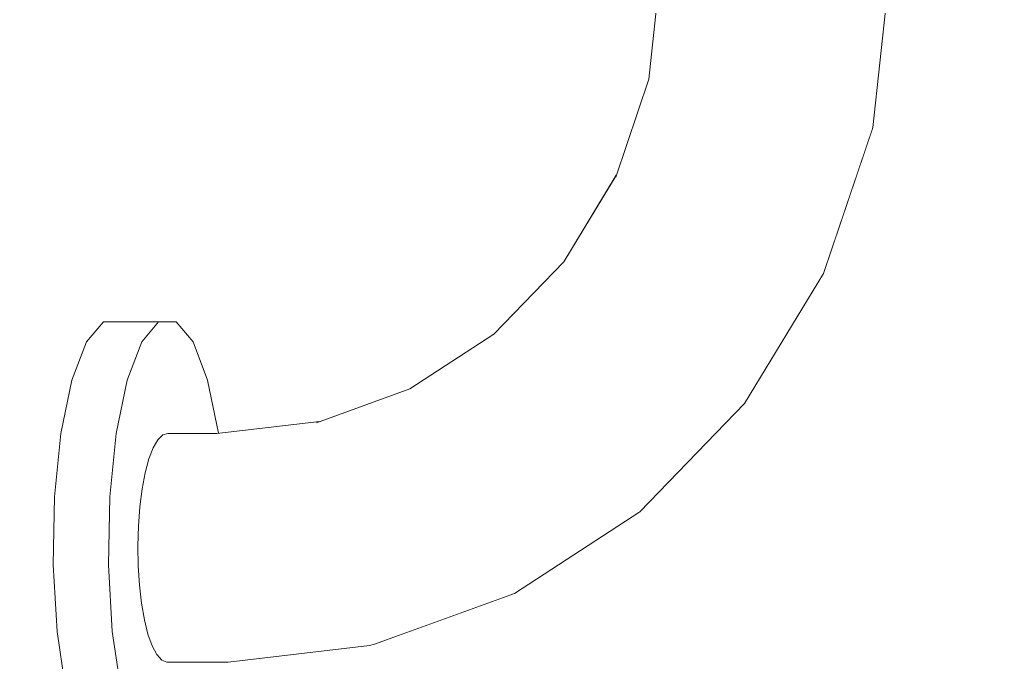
# Model space of a CAD drawing. Header units: millimetres. Extents: x -46169 to 237885, y -84465 to 18123.
# Drawn here: x 231655.5 to 231742.5, y -83542.6 to -83486.4 of the extents above; entities that cross this region are included whole.
import ezdxf

# ---------------------------------------------------------------- set-up
doc = ezdxf.new("R2010")
doc.units = ezdxf.units.MM
doc.header["$MEASUREMENT"] = 0
doc.linetypes.add('Wipeout_Contour', pattern=[1000, 0, -1000])
doc.layers.add('New_A-25-M_Wall_Int', color=7, linetype='Continuous')
doc.layers.add('New_A-35-M_FFE_Sanitary', color=7, linetype='Continuous')
doc.layers.add('New_A-35-M_FFE_Sanitary_Pen_No__74', color=7, linetype='Continuous', lineweight=20, true_color=0x606060)

# ---------------------------------------------------------------- blocks, each defined once
blk = doc.blocks.new('Section Elem_322_4', base_point=(208268.762, -84332.606))
at = {"color": 254, "linetype": 'Wipeout_Contour', "lineweight": 0, "ltscale": 1968828.299745807}
blk.add_wipeout([(231816.181, -81932.606), (231331.524, -81932.606), (231331.524, -84332.606), (231543.064, -84332.606), (231543.064, -82062.639), (231802.379, -82062.639), (231802.379, -84332.606), (231816.181, -84332.606)], dxfattribs=at).dxf.layer = 'New_A-25-M_Wall_Int'
blk = doc.blocks.new('Section Elem_427_4', base_point=(208268.762, -84332.606))
at = {"color": 254, "linetype": 'Wipeout_Contour', "lineweight": 0, "ltscale": 985171.202038}
blk.add_wipeout([(231711.588, -83482.075), (231710.551, -83491.615), (231710.81, -83491.773), (231711.861, -83482.115)], dxfattribs=at).dxf.layer = 'New_A-35-M_FFE_Sanitary'
at = {"color": 254, "linetype": 'Wipeout_Contour', "lineweight": 0, "ltscale": 985031.870373}
blk.add_wipeout([(231667.666, -83512.829), (231662.837, -83512.829), (231661.362, -83514.586), (231666.192, -83514.586)], dxfattribs=at).dxf.layer = 'New_A-35-M_FFE_Sanitary'
at = {"color": 254, "linetype": 'Wipeout_Contour', "lineweight": 0, "ltscale": 985172.913827}
blk.add_wipeout([(231711.861, -83482.115), (231710.81, -83491.773), (231711.36, -83491.992), (231712.429, -83482.169)], dxfattribs=at).dxf.layer = 'New_A-35-M_FFE_Sanitary'
at = {"color": 254, "linetype": 'Wipeout_Contour', "lineweight": 0, "ltscale": 985030.167349}
blk.add_wipeout([(231666.192, -83514.586), (231661.362, -83514.586), (231660.087, -83517.945), (231664.917, -83517.945)], dxfattribs=at).dxf.layer = 'New_A-35-M_FFE_Sanitary'
at = {"layer": 'New_A-35-M_FFE_Sanitary_Pen_No__74', "linetype": 'Continuous'}
blk.add_line((231662.837, -83512.829), (231661.362, -83514.586), dxfattribs=at)
at = {"color": 254, "linetype": 'Wipeout_Contour', "lineweight": 0, "ltscale": 985175.741306}
blk.add_wipeout([(231712.429, -83482.169), (231711.36, -83491.992), (231712.183, -83492.263), (231713.274, -83482.237)], dxfattribs=at).dxf.layer = 'New_A-35-M_FFE_Sanitary'
at = {"color": 254, "linetype": 'Wipeout_Contour', "lineweight": 0, "ltscale": 985176.112637}
blk.add_wipeout([(231710.551, -83491.615), (231707.658, -83500.172), (231707.867, -83500.481), (231710.81, -83491.773)], dxfattribs=at).dxf.layer = 'New_A-35-M_FFE_Sanitary'
at = {"color": 254, "linetype": 'Wipeout_Contour', "lineweight": 0, "ltscale": 985031.398206}
blk.add_wipeout([(231664.917, -83517.945), (231660.087, -83517.945), (231659.125, -83522.606), (231663.955, -83522.606)], dxfattribs=at).dxf.layer = 'New_A-35-M_FFE_Sanitary'
at = {"layer": 'New_A-35-M_FFE_Sanitary_Pen_No__74', "linetype": 'Continuous'}
blk.add_line((231661.362, -83514.586), (231660.087, -83517.945), dxfattribs=at)
at = {"color": 254, "linetype": 'Wipeout_Contour', "lineweight": 0, "ltscale": 985179.59879}
blk.add_wipeout([(231713.274, -83482.237), (231712.183, -83492.263), (231713.255, -83492.579), (231714.371, -83482.317)], dxfattribs=at).dxf.layer = 'New_A-35-M_FFE_Sanitary'
at = {"color": 254, "linetype": 'Wipeout_Contour', "lineweight": 0, "ltscale": 985177.901112}
blk.add_wipeout([(231710.81, -83491.773), (231707.867, -83500.481), (231708.347, -83500.907), (231711.36, -83491.992)], dxfattribs=at).dxf.layer = 'New_A-35-M_FFE_Sanitary'
at = {"color": 254, "linetype": 'Wipeout_Contour', "lineweight": 0, "ltscale": 985035.453787}
blk.add_wipeout([(231663.955, -83522.606), (231659.125, -83522.606), (231658.562, -83528.155), (231663.391, -83528.155)], dxfattribs=at).dxf.layer = 'New_A-35-M_FFE_Sanitary'
at = {"layer": 'New_A-35-M_FFE_Sanitary_Pen_No__74', "linetype": 'Continuous'}
blk.add_line((231660.087, -83517.945), (231659.125, -83522.606), dxfattribs=at)
at = {"color": 254, "linetype": 'Wipeout_Contour', "lineweight": 0, "ltscale": 985184.369174}
blk.add_wipeout([(231714.371, -83482.317), (231713.255, -83492.579), (231714.542, -83492.93), (231715.686, -83482.405)], dxfattribs=at).dxf.layer = 'New_A-35-M_FFE_Sanitary'
at = {"color": 254, "linetype": 'Wipeout_Contour', "lineweight": 0, "ltscale": 985180.826883}
blk.add_wipeout([(231711.36, -83491.992), (231708.347, -83500.907), (231709.083, -83501.436), (231712.183, -83492.263)], dxfattribs=at).dxf.layer = 'New_A-35-M_FFE_Sanitary'
at = {"color": 254, "linetype": 'Wipeout_Contour', "lineweight": 0, "ltscale": 985172.302566}
blk.add_wipeout([(231703.116, -83507.583), (231702.999, -83507.848), (231707.658, -83500.172), (231707.713, -83500.01)], dxfattribs=at).dxf.layer = 'New_A-35-M_FFE_Sanitary'
at = {"color": 254, "linetype": 'Wipeout_Contour', "lineweight": 0, "ltscale": 985041.973897}
blk.add_wipeout([(231663.391, -83528.155), (231658.562, -83528.155), (231658.446, -83534.1), (231663.276, -83534.1)], dxfattribs=at).dxf.layer = 'New_A-35-M_FFE_Sanitary'
at = {"layer": 'New_A-35-M_FFE_Sanitary_Pen_No__74', "linetype": 'Continuous'}
for p, q in [((231711.588, -83482.075), (231710.551, -83491.615)), ((231659.125, -83522.606), (231658.562, -83528.155))]:
    blk.add_line(p, q, dxfattribs=at)
at = {"color": 254, "linetype": 'Wipeout_Contour', "lineweight": 0, "ltscale": 985189.907555}
blk.add_wipeout([(231715.686, -83482.405), (231714.542, -83492.93), (231716.005, -83493.305), (231717.18, -83482.499)], dxfattribs=at).dxf.layer = 'New_A-35-M_FFE_Sanitary'
at = {"color": 254, "linetype": 'Wipeout_Contour', "lineweight": 0, "ltscale": 985184.801339}
blk.add_wipeout([(231712.183, -83492.263), (231709.083, -83501.436), (231710.053, -83502.052), (231713.255, -83492.579)], dxfattribs=at).dxf.layer = 'New_A-35-M_FFE_Sanitary'
at = {"color": 254, "linetype": 'Wipeout_Contour', "lineweight": 0, "ltscale": 985172.884291}
blk.add_wipeout([(231707.658, -83500.172), (231702.999, -83507.848), (231703.126, -83508.293), (231707.867, -83500.481)], dxfattribs=at).dxf.layer = 'New_A-35-M_FFE_Sanitary'
at = {"color": 254, "linetype": 'Wipeout_Contour', "lineweight": 0, "ltscale": 985050.379249}
blk.add_wipeout([(231663.276, -83534.1), (231658.446, -83534.1), (231658.79, -83539.913), (231663.619, -83539.913)], dxfattribs=at).dxf.layer = 'New_A-35-M_FFE_Sanitary'
at = {"layer": 'New_A-35-M_FFE_Sanitary_Pen_No__74', "linetype": 'Continuous'}
blk.add_line((231658.562, -83528.155), (231658.446, -83534.1), dxfattribs=at)
at = {"color": 254, "linetype": 'Wipeout_Contour', "lineweight": 0, "ltscale": 985196.045662}
blk.add_wipeout([(231717.18, -83482.499), (231716.005, -83493.305), (231717.601, -83493.693), (231718.808, -83482.596)], dxfattribs=at).dxf.layer = 'New_A-35-M_FFE_Sanitary'
at = {"color": 254, "linetype": 'Wipeout_Contour', "lineweight": 0, "ltscale": 985189.703913}
blk.add_wipeout([(231713.255, -83492.579), (231710.053, -83502.052), (231711.227, -83502.736), (231714.542, -83492.93)], dxfattribs=at).dxf.layer = 'New_A-35-M_FFE_Sanitary'
at = {"color": 254, "linetype": 'Wipeout_Contour', "lineweight": 0, "ltscale": 985174.606708}
blk.add_wipeout([(231707.867, -83500.481), (231703.126, -83508.293), (231703.493, -83508.905), (231708.347, -83500.907)], dxfattribs=at).dxf.layer = 'New_A-35-M_FFE_Sanitary'
at = {"color": 254, "linetype": 'Wipeout_Contour', "lineweight": 0, "ltscale": 985059.922921}
blk.add_wipeout([(231663.619, -83539.913), (231658.79, -83539.913), (231659.561, -83545.076), (231664.391, -83545.076)], dxfattribs=at).dxf.layer = 'New_A-35-M_FFE_Sanitary'
at = {"layer": 'New_A-35-M_FFE_Sanitary_Pen_No__74', "linetype": 'Continuous'}
for p, q in [((231710.551, -83491.615), (231707.658, -83500.172)), ((231658.446, -83534.1), (231658.79, -83539.913)), ((231658.79, -83539.913), (231659.561, -83545.076))]:
    blk.add_line(p, q, dxfattribs=at)
at = {"color": 254, "linetype": 'Wipeout_Contour', "lineweight": 0, "ltscale": 985202.596963}
blk.add_wipeout([(231718.808, -83482.596), (231717.601, -83493.693), (231719.28, -83494.082), (231720.519, -83482.694)], dxfattribs=at).dxf.layer = 'New_A-35-M_FFE_Sanitary'
at = {"color": 254, "linetype": 'Wipeout_Contour', "lineweight": 0, "ltscale": 985195.385771}
blk.add_wipeout([(231714.542, -83492.93), (231711.227, -83502.736), (231712.57, -83503.467), (231716.005, -83493.305)], dxfattribs=at).dxf.layer = 'New_A-35-M_FFE_Sanitary'
at = {"color": 254, "linetype": 'Wipeout_Contour', "lineweight": 0, "ltscale": 985177.446434}
blk.add_wipeout([(231708.347, -83500.907), (231703.493, -83508.905), (231704.089, -83509.665), (231709.083, -83501.436)], dxfattribs=at).dxf.layer = 'New_A-35-M_FFE_Sanitary'
at = {"color": 254, "linetype": 'Wipeout_Contour', "lineweight": 0, "ltscale": 985209.362389}
blk.add_wipeout([(231720.519, -83482.694), (231719.28, -83494.082), (231720.992, -83494.461), (231722.262, -83482.789)], dxfattribs=at).dxf.layer = 'New_A-35-M_FFE_Sanitary'
at = {"color": 254, "linetype": 'Wipeout_Contour', "lineweight": 0, "ltscale": 985201.674356}
blk.add_wipeout([(231716.005, -83493.305), (231712.57, -83503.467), (231714.041, -83504.224), (231717.601, -83493.693)], dxfattribs=at).dxf.layer = 'New_A-35-M_FFE_Sanitary'
at = {"color": 254, "linetype": 'Wipeout_Contour', "lineweight": 0, "ltscale": 985181.317371}
blk.add_wipeout([(231709.083, -83501.436), (231704.089, -83509.665), (231704.895, -83510.549), (231710.053, -83502.052)], dxfattribs=at).dxf.layer = 'New_A-35-M_FFE_Sanitary'
at = {"color": 254, "linetype": 'Wipeout_Contour', "lineweight": 0, "ltscale": 985161.504439}
blk.add_wipeout([(231703.116, -83507.583), (231696.989, -83513.927), (231696.807, -83514.259), (231702.999, -83507.848)], dxfattribs=at).dxf.layer = 'New_A-35-M_FFE_Sanitary'
at = {"color": 254, "linetype": 'Wipeout_Contour', "lineweight": 0, "ltscale": 985216.136339}
blk.add_wipeout([(231722.262, -83482.789), (231720.992, -83494.461), (231722.684, -83494.818), (231723.983, -83482.878)], dxfattribs=at).dxf.layer = 'New_A-35-M_FFE_Sanitary'
at = {"color": 254, "linetype": 'Wipeout_Contour', "lineweight": 0, "ltscale": 985208.37858}
blk.add_wipeout([(231717.601, -83493.693), (231714.041, -83504.224), (231715.596, -83504.984), (231719.28, -83494.082)], dxfattribs=at).dxf.layer = 'New_A-35-M_FFE_Sanitary'
at = {"color": 254, "linetype": 'Wipeout_Contour', "lineweight": 0, "ltscale": 985186.102063}
blk.add_wipeout([(231710.053, -83502.052), (231704.895, -83510.549), (231705.888, -83511.532), (231711.227, -83502.736)], dxfattribs=at).dxf.layer = 'New_A-35-M_FFE_Sanitary'
at = {"color": 254, "linetype": 'Wipeout_Contour', "lineweight": 0, "ltscale": 985161.925002}
blk.add_wipeout([(231702.999, -83507.848), (231696.807, -83514.259), (231696.825, -83514.817), (231703.126, -83508.293)], dxfattribs=at).dxf.layer = 'New_A-35-M_FFE_Sanitary'
at = {"color": 254, "linetype": 'Wipeout_Contour', "lineweight": 0, "ltscale": 985222.712947}
blk.add_wipeout([(231723.983, -83482.878), (231722.684, -83494.818), (231724.306, -83495.141), (231725.631, -83482.959)], dxfattribs=at).dxf.layer = 'New_A-35-M_FFE_Sanitary'
at = {"color": 254, "linetype": 'Wipeout_Contour', "lineweight": 0, "ltscale": 985215.294752}
blk.add_wipeout([(231719.28, -83494.082), (231715.596, -83504.984), (231717.186, -83505.722), (231720.992, -83494.461)], dxfattribs=at).dxf.layer = 'New_A-35-M_FFE_Sanitary'
at = {"color": 254, "linetype": 'Wipeout_Contour', "lineweight": 0, "ltscale": 985191.655253}
blk.add_wipeout([(231711.227, -83502.736), (231705.888, -83511.532), (231707.037, -83512.584), (231712.57, -83503.467)], dxfattribs=at).dxf.layer = 'New_A-35-M_FFE_Sanitary'
at = {"color": 254, "linetype": 'Wipeout_Contour', "lineweight": 0, "ltscale": 985163.420651}
blk.add_wipeout([(231703.126, -83508.293), (231696.825, -83514.817), (231697.042, -83515.584), (231703.493, -83508.905)], dxfattribs=at).dxf.layer = 'New_A-35-M_FFE_Sanitary'
at = {"color": 254, "linetype": 'Wipeout_Contour', "lineweight": 0, "ltscale": 985228.89234}
blk.add_wipeout([(231725.631, -83482.959), (231724.306, -83495.141), (231725.807, -83495.422), (231727.156, -83483.03)], dxfattribs=at).dxf.layer = 'New_A-35-M_FFE_Sanitary'
at = {"color": 254, "linetype": 'Wipeout_Contour', "lineweight": 0, "ltscale": 985222.21278}
blk.add_wipeout([(231717.186, -83505.722), (231718.764, -83506.417), (231722.684, -83494.818), (231720.992, -83494.461)], dxfattribs=at).dxf.layer = 'New_A-35-M_FFE_Sanitary'
at = {"color": 254, "linetype": 'Wipeout_Contour', "lineweight": 0, "ltscale": 985197.808298}
blk.add_wipeout([(231712.57, -83503.467), (231707.037, -83512.584), (231708.307, -83513.672), (231714.041, -83504.224)], dxfattribs=at).dxf.layer = 'New_A-35-M_FFE_Sanitary'
at = {"color": 254, "linetype": 'Wipeout_Contour', "lineweight": 0, "ltscale": 985165.965868}
blk.add_wipeout([(231703.493, -83508.905), (231697.042, -83515.584), (231697.451, -83516.536), (231704.089, -83509.665)], dxfattribs=at).dxf.layer = 'New_A-35-M_FFE_Sanitary'
at = {"layer": 'New_A-35-M_FFE_Sanitary_Pen_No__74', "linetype": 'Continuous'}
blk.add_line((231707.713, -83500.01), (231703.116, -83507.583), dxfattribs=at)
at = {"color": 254, "linetype": 'Wipeout_Contour', "lineweight": 0, "ltscale": 985234.486698}
blk.add_wipeout([(231727.156, -83483.03), (231725.807, -83495.422), (231727.143, -83495.651), (231728.51, -83483.087)], dxfattribs=at).dxf.layer = 'New_A-35-M_FFE_Sanitary'
at = {"color": 254, "linetype": 'Wipeout_Contour', "lineweight": 0, "ltscale": 985228.922289}
blk.add_wipeout([(231722.684, -83494.818), (231718.764, -83506.417), (231720.282, -83507.048), (231724.306, -83495.141)], dxfattribs=at).dxf.layer = 'New_A-35-M_FFE_Sanitary'
at = {"color": 254, "linetype": 'Wipeout_Contour', "lineweight": 0, "ltscale": 985204.374297}
blk.add_wipeout([(231714.041, -83504.224), (231708.307, -83513.672), (231709.66, -83514.763), (231715.596, -83504.984)], dxfattribs=at).dxf.layer = 'New_A-35-M_FFE_Sanitary'
at = {"color": 254, "linetype": 'Wipeout_Contour', "lineweight": 0, "ltscale": 985169.483432}
blk.add_wipeout([(231704.089, -83509.665), (231697.451, -83516.536), (231698.041, -83517.646), (231704.895, -83510.549)], dxfattribs=at).dxf.layer = 'New_A-35-M_FFE_Sanitary'
at = {"color": 254, "linetype": 'Wipeout_Contour', "lineweight": 0, "ltscale": 985143.616091}
blk.add_wipeout([(231696.989, -83513.927), (231689.652, -83518.699), (231689.393, -83519.082), (231696.807, -83514.259)], dxfattribs=at).dxf.layer = 'New_A-35-M_FFE_Sanitary'
at = {"color": 254, "linetype": 'Wipeout_Contour', "lineweight": 0, "ltscale": 985239.32596}
blk.add_wipeout([(231728.51, -83483.087), (231727.143, -83495.651), (231728.273, -83495.823), (231729.654, -83483.13)], dxfattribs=at).dxf.layer = 'New_A-35-M_FFE_Sanitary'
at = {"color": 254, "linetype": 'Wipeout_Contour', "lineweight": 0, "ltscale": 985235.219452}
blk.add_wipeout([(231724.306, -83495.141), (231720.282, -83507.048), (231721.693, -83507.596), (231725.807, -83495.422)], dxfattribs=at).dxf.layer = 'New_A-35-M_FFE_Sanitary'
at = {"color": 254, "linetype": 'Wipeout_Contour', "lineweight": 0, "ltscale": 985211.153772}
blk.add_wipeout([(231715.596, -83504.984), (231709.66, -83514.763), (231711.055, -83515.824), (231717.186, -83505.722)], dxfattribs=at).dxf.layer = 'New_A-35-M_FFE_Sanitary'
at = {"color": 254, "linetype": 'Wipeout_Contour', "lineweight": 0, "ltscale": 985173.866589}
blk.add_wipeout([(231704.895, -83510.549), (231698.041, -83517.646), (231698.792, -83518.879), (231705.888, -83511.532)], dxfattribs=at).dxf.layer = 'New_A-35-M_FFE_Sanitary'
at = {"color": 254, "linetype": 'Wipeout_Contour', "lineweight": 0, "ltscale": 985143.755857}
blk.add_wipeout([(231696.807, -83514.259), (231689.393, -83519.082), (231689.279, -83519.725), (231696.825, -83514.817)], dxfattribs=at).dxf.layer = 'New_A-35-M_FFE_Sanitary'
at = {"color": 254, "linetype": 'Wipeout_Contour', "lineweight": 0, "ltscale": 985243.262972}
blk.add_wipeout([(231729.654, -83483.13), (231728.273, -83495.823), (231729.162, -83495.93), (231730.552, -83483.157)], dxfattribs=at).dxf.layer = 'New_A-35-M_FFE_Sanitary'
at = {"color": 254, "linetype": 'Wipeout_Contour', "lineweight": 0, "ltscale": 985240.912839}
blk.add_wipeout([(231725.807, -83495.422), (231721.693, -83507.596), (231722.955, -83508.043), (231727.143, -83495.651)], dxfattribs=at).dxf.layer = 'New_A-35-M_FFE_Sanitary'
at = {"color": 254, "linetype": 'Wipeout_Contour', "lineweight": 0, "ltscale": 985217.94075}
blk.add_wipeout([(231717.186, -83505.722), (231711.055, -83515.824), (231712.448, -83516.823), (231718.764, -83506.417)], dxfattribs=at).dxf.layer = 'New_A-35-M_FFE_Sanitary'
at = {"color": 254, "linetype": 'Wipeout_Contour', "lineweight": 0, "ltscale": 985178.982273}
blk.add_wipeout([(231705.888, -83511.532), (231698.792, -83518.879), (231699.683, -83520.197), (231707.037, -83512.584)], dxfattribs=at).dxf.layer = 'New_A-35-M_FFE_Sanitary'
at = {"color": 254, "linetype": 'Wipeout_Contour', "lineweight": 0, "ltscale": 985144.904117}
blk.add_wipeout([(231696.825, -83514.817), (231689.279, -83519.725), (231689.317, -83520.609), (231697.042, -83515.584)], dxfattribs=at).dxf.layer = 'New_A-35-M_FFE_Sanitary'
at = {"color": 254, "linetype": 'Wipeout_Contour', "lineweight": 0, "ltscale": 985246.177935}
blk.add_wipeout([(231730.552, -83483.157), (231729.162, -83495.93), (231729.783, -83495.971), (231731.176, -83483.167)], dxfattribs=at).dxf.layer = 'New_A-35-M_FFE_Sanitary'
at = {"color": 254, "linetype": 'Wipeout_Contour', "lineweight": 0, "ltscale": 985245.829374}
blk.add_wipeout([(231727.143, -83495.651), (231722.955, -83508.043), (231724.03, -83508.376), (231728.273, -83495.823)], dxfattribs=at).dxf.layer = 'New_A-35-M_FFE_Sanitary'
at = {"color": 254, "linetype": 'Wipeout_Contour', "lineweight": 0, "ltscale": 985224.528941}
blk.add_wipeout([(231718.764, -83506.417), (231712.448, -83516.823), (231713.799, -83517.729), (231720.282, -83507.048)], dxfattribs=at).dxf.layer = 'New_A-35-M_FFE_Sanitary'
at = {"color": 254, "linetype": 'Wipeout_Contour', "lineweight": 0, "ltscale": 985184.675143}
blk.add_wipeout([(231707.037, -83512.584), (231699.683, -83520.197), (231700.687, -83521.561), (231708.307, -83513.672)], dxfattribs=at).dxf.layer = 'New_A-35-M_FFE_Sanitary'
at = {"color": 254, "linetype": 'Wipeout_Contour', "lineweight": 0, "ltscale": 985146.961364}
blk.add_wipeout([(231697.042, -83515.584), (231689.317, -83520.609), (231689.503, -83521.707), (231697.451, -83516.536)], dxfattribs=at).dxf.layer = 'New_A-35-M_FFE_Sanitary'
at = {"color": 254, "linetype": 'Wipeout_Contour', "lineweight": 0, "ltscale": 985247.980918}
blk.add_wipeout([(231731.176, -83483.167), (231729.783, -83495.971), (231730.117, -83495.944), (231731.509, -83483.161)], dxfattribs=at).dxf.layer = 'New_A-35-M_FFE_Sanitary'
at = {"color": 254, "linetype": 'Wipeout_Contour', "lineweight": 0, "ltscale": 985249.819573}
blk.add_wipeout([(231728.273, -83495.823), (231724.03, -83508.376), (231724.884, -83508.586), (231729.162, -83495.93)], dxfattribs=at).dxf.layer = 'New_A-35-M_FFE_Sanitary'
at = {"color": 254, "linetype": 'Wipeout_Contour', "lineweight": 0, "ltscale": 985230.718189}
blk.add_wipeout([(231720.282, -83507.048), (231713.799, -83517.729), (231715.065, -83518.516), (231721.693, -83507.596)], dxfattribs=at).dxf.layer = 'New_A-35-M_FFE_Sanitary'
at = {"color": 254, "linetype": 'Wipeout_Contour', "lineweight": 0, "ltscale": 985190.772297}
blk.add_wipeout([(231708.307, -83513.672), (231700.687, -83521.561), (231701.772, -83522.929), (231709.66, -83514.763)], dxfattribs=at).dxf.layer = 'New_A-35-M_FFE_Sanitary'
at = {"color": 254, "linetype": 'Wipeout_Contour', "lineweight": 0, "ltscale": 985149.89359}
blk.add_wipeout([(231697.451, -83516.536), (231689.503, -83521.707), (231689.832, -83522.985), (231698.041, -83517.646)], dxfattribs=at).dxf.layer = 'New_A-35-M_FFE_Sanitary'
at = {"layer": 'New_A-35-M_FFE_Sanitary_Pen_No__74', "linetype": 'Continuous'}
blk.add_line((231703.116, -83507.583), (231696.989, -83513.927), dxfattribs=at)
at = {"color": 254, "linetype": 'Wipeout_Contour', "lineweight": 0, "ltscale": 985248.616093}
blk.add_wipeout([(231731.509, -83483.161), (231730.117, -83495.944), (231730.155, -83495.849), (231731.539, -83483.137)], dxfattribs=at).dxf.layer = 'New_A-35-M_FFE_Sanitary'
at = {"color": 254, "linetype": 'Wipeout_Contour', "lineweight": 0, "ltscale": 985236.320375}
blk.add_wipeout([(231721.693, -83507.596), (231715.065, -83518.516), (231716.208, -83519.159), (231722.955, -83508.043)], dxfattribs=at).dxf.layer = 'New_A-35-M_FFE_Sanitary'
at = {"color": 254, "linetype": 'Wipeout_Contour', "lineweight": 0, "ltscale": 985197.088522}
blk.add_wipeout([(231709.66, -83514.763), (231701.772, -83522.929), (231702.906, -83524.26), (231711.055, -83515.824)], dxfattribs=at).dxf.layer = 'New_A-35-M_FFE_Sanitary'
at = {"color": 254, "linetype": 'Wipeout_Contour', "lineweight": 0, "ltscale": 985153.611795}
blk.add_wipeout([(231698.041, -83517.646), (231689.832, -83522.985), (231690.295, -83524.406), (231698.792, -83518.879)], dxfattribs=at).dxf.layer = 'New_A-35-M_FFE_Sanitary'
at = {"color": 254, "linetype": 'Wipeout_Contour', "lineweight": 0, "ltscale": 985252.762077}
blk.add_wipeout([(231729.162, -83495.93), (231724.884, -83508.586), (231725.492, -83508.666), (231729.783, -83495.971)], dxfattribs=at).dxf.layer = 'New_A-35-M_FFE_Sanitary'
at = {"color": 254, "linetype": 'Wipeout_Contour', "lineweight": 0, "ltscale": 985241.165202}
blk.add_wipeout([(231716.208, -83519.159), (231717.194, -83519.638), (231724.03, -83508.376), (231722.955, -83508.043)], dxfattribs=at).dxf.layer = 'New_A-35-M_FFE_Sanitary'
at = {"color": 254, "linetype": 'Wipeout_Contour', "lineweight": 0, "ltscale": 985203.431926}
blk.add_wipeout([(231711.055, -83515.824), (231702.906, -83524.26), (231704.055, -83525.513), (231712.448, -83516.823)], dxfattribs=at).dxf.layer = 'New_A-35-M_FFE_Sanitary'
at = {"color": 254, "linetype": 'Wipeout_Contour', "lineweight": 0, "ltscale": 985119.543124}
blk.add_wipeout([(231689.652, -83518.699), (231681.474, -83521.662), (231681.127, -83522.076), (231689.393, -83519.082)], dxfattribs=at).dxf.layer = 'New_A-35-M_FFE_Sanitary'
at = {"color": 254, "linetype": 'Wipeout_Contour', "lineweight": 0, "ltscale": 985158.003109}
blk.add_wipeout([(231698.792, -83518.879), (231690.295, -83524.406), (231690.878, -83525.925), (231699.683, -83520.197)], dxfattribs=at).dxf.layer = 'New_A-35-M_FFE_Sanitary'
at = {"color": 254, "linetype": 'Wipeout_Contour', "lineweight": 0, "ltscale": 985254.565958}
blk.add_wipeout([(231729.783, -83495.971), (231725.492, -83508.666), (231725.835, -83508.612), (231730.117, -83495.944)], dxfattribs=at).dxf.layer = 'New_A-35-M_FFE_Sanitary'
at = {"color": 254, "linetype": 'Wipeout_Contour', "lineweight": 0, "ltscale": 985245.105398}
blk.add_wipeout([(231724.03, -83508.376), (231717.194, -83519.638), (231717.993, -83519.94), (231724.884, -83508.586)], dxfattribs=at).dxf.layer = 'New_A-35-M_FFE_Sanitary'
at = {"color": 254, "linetype": 'Wipeout_Contour', "lineweight": 0, "ltscale": 985209.609769}
blk.add_wipeout([(231712.448, -83516.823), (231704.055, -83525.513), (231705.183, -83526.649), (231713.799, -83517.729)], dxfattribs=at).dxf.layer = 'New_A-35-M_FFE_Sanitary'
at = {"color": 254, "linetype": 'Wipeout_Contour', "lineweight": 0, "ltscale": 985119.338774}
blk.add_wipeout([(231689.393, -83519.082), (231681.127, -83522.076), (231680.868, -83522.772), (231689.279, -83519.725)], dxfattribs=at).dxf.layer = 'New_A-35-M_FFE_Sanitary'
at = {"color": 254, "linetype": 'Wipeout_Contour', "lineweight": 0, "ltscale": 985162.934207}
blk.add_wipeout([(231699.683, -83520.197), (231690.878, -83525.925), (231691.562, -83527.497), (231700.687, -83521.561)], dxfattribs=at).dxf.layer = 'New_A-35-M_FFE_Sanitary'
at = {"layer": 'New_A-35-M_FFE_Sanitary_Pen_No__74', "linetype": 'Continuous'}
blk.add_line((231696.989, -83513.927), (231689.652, -83518.699), dxfattribs=at)
at = {"color": 254, "linetype": 'Wipeout_Contour', "lineweight": 0, "ltscale": 985255.175542}
blk.add_wipeout([(231730.117, -83495.944), (231725.835, -83508.612), (231725.904, -83508.428), (231730.155, -83495.849)], dxfattribs=at).dxf.layer = 'New_A-35-M_FFE_Sanitary'
at = {"color": 254, "linetype": 'Wipeout_Contour', "lineweight": 0, "ltscale": 985215.434324}
blk.add_wipeout([(231713.799, -83517.729), (231705.183, -83526.649), (231706.256, -83527.636), (231715.065, -83518.516)], dxfattribs=at).dxf.layer = 'New_A-35-M_FFE_Sanitary'
at = {"color": 254, "linetype": 'Wipeout_Contour', "lineweight": 0, "ltscale": 985119.949508}
blk.add_wipeout([(231689.279, -83519.725), (231680.868, -83522.772), (231680.705, -83523.728), (231689.317, -83520.609)], dxfattribs=at).dxf.layer = 'New_A-35-M_FFE_Sanitary'
at = {"color": 254, "linetype": 'Wipeout_Contour', "lineweight": 0, "ltscale": 985168.255349}
blk.add_wipeout([(231700.687, -83521.561), (231691.562, -83527.497), (231692.326, -83529.074), (231701.772, -83522.929)], dxfattribs=at).dxf.layer = 'New_A-35-M_FFE_Sanitary'
at = {"layer": 'New_A-35-M_FFE_Sanitary_Pen_No__74', "linetype": 'Continuous'}
blk.add_line((231731.539, -83483.137), (231730.155, -83495.849), dxfattribs=at)
at = {"color": 254, "linetype": 'Wipeout_Contour', "lineweight": 0, "ltscale": 985248.021166}
blk.add_wipeout([(231724.884, -83508.586), (231717.993, -83519.94), (231718.58, -83520.054), (231725.492, -83508.666)], dxfattribs=at).dxf.layer = 'New_A-35-M_FFE_Sanitary'
at = {"color": 254, "linetype": 'Wipeout_Contour', "lineweight": 0, "ltscale": 985220.728582}
blk.add_wipeout([(231715.065, -83518.516), (231706.256, -83527.636), (231707.242, -83528.442), (231716.208, -83519.159)], dxfattribs=at).dxf.layer = 'New_A-35-M_FFE_Sanitary'
at = {"color": 254, "linetype": 'Wipeout_Contour', "lineweight": 0, "ltscale": 985121.372512}
blk.add_wipeout([(231689.317, -83520.609), (231680.705, -83523.728), (231680.642, -83524.916), (231689.503, -83521.707)], dxfattribs=at).dxf.layer = 'New_A-35-M_FFE_Sanitary'
at = {"color": 254, "linetype": 'Wipeout_Contour', "lineweight": 0, "ltscale": 985173.804919}
blk.add_wipeout([(231701.772, -83522.929), (231692.326, -83529.074), (231693.149, -83530.607), (231702.906, -83524.26)], dxfattribs=at).dxf.layer = 'New_A-35-M_FFE_Sanitary'
at = {"color": 254, "linetype": 'Wipeout_Contour', "lineweight": 0, "ltscale": 985249.822439}
blk.add_wipeout([(231725.492, -83508.666), (231718.58, -83520.054), (231718.938, -83519.977), (231725.835, -83508.612)], dxfattribs=at).dxf.layer = 'New_A-35-M_FFE_Sanitary'
at = {"color": 254, "linetype": 'Wipeout_Contour', "lineweight": 0, "ltscale": 985225.331635}
blk.add_wipeout([(231716.208, -83519.159), (231707.242, -83528.442), (231708.11, -83529.043), (231717.194, -83519.638)], dxfattribs=at).dxf.layer = 'New_A-35-M_FFE_Sanitary'
at = {"color": 254, "linetype": 'Wipeout_Contour', "lineweight": 0, "ltscale": 985123.530366}
blk.add_wipeout([(231689.503, -83521.707), (231680.642, -83524.916), (231680.682, -83526.3), (231689.832, -83522.985)], dxfattribs=at).dxf.layer = 'New_A-35-M_FFE_Sanitary'
at = {"color": 254, "linetype": 'Wipeout_Contour', "lineweight": 0, "ltscale": 985179.414339}
blk.add_wipeout([(231702.906, -83524.26), (231693.149, -83530.607), (231694.004, -83532.051), (231704.055, -83525.513)], dxfattribs=at).dxf.layer = 'New_A-35-M_FFE_Sanitary'
at = {"layer": 'New_A-35-M_FFE_Sanitary_Pen_No__74', "linetype": 'Continuous'}
for p in [(231730.155, -83495.849), (231725.835, -83508.612)]:
    blk.add_line(p, (231725.904, -83508.428), dxfattribs=at)
at = {"color": 254, "linetype": 'Wipeout_Contour', "lineweight": 0, "ltscale": 985229.103561}
blk.add_wipeout([(231708.11, -83529.043), (231708.835, -83529.421), (231717.993, -83519.94), (231717.194, -83519.638)], dxfattribs=at).dxf.layer = 'New_A-35-M_FFE_Sanitary'
at = {"color": 254, "linetype": 'Wipeout_Contour', "lineweight": 0, "ltscale": 985126.353594}
blk.add_wipeout([(231689.832, -83522.985), (231680.682, -83526.3), (231680.823, -83527.837), (231690.295, -83524.406)], dxfattribs=at).dxf.layer = 'New_A-35-M_FFE_Sanitary'
at = {"color": 254, "linetype": 'Wipeout_Contour', "lineweight": 0, "ltscale": 985184.913187}
blk.add_wipeout([(231704.055, -83525.513), (231694.004, -83532.051), (231694.865, -83533.361), (231705.183, -83526.649)], dxfattribs=at).dxf.layer = 'New_A-35-M_FFE_Sanitary'
at = {"color": 254, "linetype": 'Wipeout_Contour', "lineweight": 0, "ltscale": 985231.929709}
blk.add_wipeout([(231717.993, -83519.94), (231708.835, -83529.421), (231709.394, -83529.564), (231718.58, -83520.054)], dxfattribs=at).dxf.layer = 'New_A-35-M_FFE_Sanitary'
at = {"color": 254, "linetype": 'Wipeout_Contour', "lineweight": 0, "ltscale": 985090.580044}
blk.add_wipeout([(231672.77, -83522.607), (231672.327, -83522.729), (231681.474, -83521.662), (231681.759, -83521.559)], dxfattribs=at).dxf.layer = 'New_A-35-M_FFE_Sanitary'
at = {"color": 254, "linetype": 'Wipeout_Contour', "lineweight": 0, "ltscale": 985129.770002}
blk.add_wipeout([(231690.295, -83524.406), (231680.823, -83527.837), (231681.061, -83529.481), (231690.878, -83525.925)], dxfattribs=at).dxf.layer = 'New_A-35-M_FFE_Sanitary'
at = {"color": 254, "linetype": 'Wipeout_Contour', "lineweight": 0, "ltscale": 985190.134382}
blk.add_wipeout([(231705.183, -83526.649), (231694.865, -83533.361), (231695.708, -83534.498), (231706.256, -83527.636)], dxfattribs=at).dxf.layer = 'New_A-35-M_FFE_Sanitary'
at = {"color": 254, "linetype": 'Wipeout_Contour', "lineweight": 0, "ltscale": 985233.722748}
blk.add_wipeout([(231718.58, -83520.054), (231709.394, -83529.564), (231709.77, -83529.468), (231718.938, -83519.977)], dxfattribs=at).dxf.layer = 'New_A-35-M_FFE_Sanitary'
at = {"color": 254, "linetype": 'Wipeout_Contour', "lineweight": 0, "ltscale": 985089.550564}
blk.add_wipeout([(231681.474, -83521.662), (231672.327, -83522.729), (231671.912, -83523.151), (231681.127, -83522.076)], dxfattribs=at).dxf.layer = 'New_A-35-M_FFE_Sanitary'
at = {"color": 254, "linetype": 'Wipeout_Contour', "lineweight": 0, "ltscale": 985133.675898}
blk.add_wipeout([(231690.878, -83525.925), (231681.061, -83529.481), (231681.389, -83531.182), (231691.562, -83527.497)], dxfattribs=at).dxf.layer = 'New_A-35-M_FFE_Sanitary'
at = {"color": 254, "linetype": 'Wipeout_Contour', "lineweight": 0, "ltscale": 985194.919262}
blk.add_wipeout([(231706.256, -83527.636), (231695.708, -83534.498), (231696.505, -83535.426), (231707.242, -83528.442)], dxfattribs=at).dxf.layer = 'New_A-35-M_FFE_Sanitary'
at = {"layer": 'New_A-35-M_FFE_Sanitary_Pen_No__74', "linetype": 'Continuous'}
blk.add_line((231725.835, -83508.612), (231718.938, -83519.977), dxfattribs=at)
at = {"color": 254, "linetype": 'Wipeout_Contour', "lineweight": 0, "ltscale": 985088.993875}
blk.add_wipeout([(231681.127, -83522.076), (231671.912, -83523.151), (231671.538, -83523.86), (231680.868, -83522.772)], dxfattribs=at).dxf.layer = 'New_A-35-M_FFE_Sanitary'
at = {"color": 254, "linetype": 'Wipeout_Contour', "lineweight": 0, "ltscale": 985137.952706}
blk.add_wipeout([(231691.562, -83527.497), (231681.389, -83531.182), (231681.797, -83532.888), (231692.326, -83529.074)], dxfattribs=at).dxf.layer = 'New_A-35-M_FFE_Sanitary'
at = {"color": 254, "linetype": 'Wipeout_Contour', "lineweight": 0, "ltscale": 985199.122411}
blk.add_wipeout([(231707.242, -83528.442), (231696.505, -83535.426), (231697.232, -83536.119), (231708.11, -83529.043)], dxfattribs=at).dxf.layer = 'New_A-35-M_FFE_Sanitary'
at = {"layer": 'New_A-35-M_FFE_Sanitary_Pen_No__74', "linetype": 'Continuous'}
blk.add_line((231689.652, -83518.699), (231681.474, -83521.662), dxfattribs=at)
at = {"color": 254, "linetype": 'Wipeout_Contour', "lineweight": 0, "ltscale": 985089.070074}
blk.add_wipeout([(231680.868, -83522.772), (231671.538, -83523.86), (231671.217, -83524.835), (231680.705, -83523.728)], dxfattribs=at).dxf.layer = 'New_A-35-M_FFE_Sanitary'
at = {"color": 254, "linetype": 'Wipeout_Contour', "lineweight": 0, "ltscale": 985142.470562}
blk.add_wipeout([(231692.326, -83529.074), (231681.797, -83532.888), (231682.272, -83534.547), (231693.149, -83530.607)], dxfattribs=at).dxf.layer = 'New_A-35-M_FFE_Sanitary'
at = {"color": 254, "linetype": 'Wipeout_Contour', "lineweight": 0, "ltscale": 985202.616077}
blk.add_wipeout([(231708.11, -83529.043), (231697.232, -83536.119), (231697.868, -83536.555), (231708.835, -83529.421)], dxfattribs=at).dxf.layer = 'New_A-35-M_FFE_Sanitary'
at = {"color": 254, "linetype": 'Wipeout_Contour', "lineweight": 0, "ltscale": 985066.184343}
blk.add_wipeout([(231672.77, -83522.607), (231668.483, -83522.607), (231668.033, -83522.729), (231672.327, -83522.729)], dxfattribs=at).dxf.layer = 'New_A-35-M_FFE_Sanitary'
at = {"color": 254, "linetype": 'Wipeout_Contour', "lineweight": 0, "ltscale": 985089.776781}
blk.add_wipeout([(231680.705, -83523.728), (231671.217, -83524.835), (231670.958, -83526.045), (231680.642, -83524.916)], dxfattribs=at).dxf.layer = 'New_A-35-M_FFE_Sanitary'
at = {"color": 254, "linetype": 'Wipeout_Contour', "lineweight": 0, "ltscale": 985205.29406}
blk.add_wipeout([(231708.835, -83529.421), (231697.868, -83536.555), (231698.394, -83536.72), (231709.394, -83529.564)], dxfattribs=at).dxf.layer = 'New_A-35-M_FFE_Sanitary'
at = {"color": 254, "linetype": 'Wipeout_Contour', "lineweight": 0, "ltscale": 985147.092255}
blk.add_wipeout([(231693.149, -83530.607), (231682.272, -83534.547), (231682.799, -83536.11), (231694.004, -83532.051)], dxfattribs=at).dxf.layer = 'New_A-35-M_FFE_Sanitary'
at = {"color": 254, "linetype": 'Wipeout_Contour', "lineweight": 0, "ltscale": 985064.907079}
blk.add_wipeout([(231672.327, -83522.729), (231668.033, -83522.729), (231667.595, -83523.151), (231671.912, -83523.151)], dxfattribs=at).dxf.layer = 'New_A-35-M_FFE_Sanitary'
at = {"color": 254, "linetype": 'Wipeout_Contour', "lineweight": 0, "ltscale": 985091.100139}
blk.add_wipeout([(231680.642, -83524.916), (231670.958, -83526.045), (231670.77, -83527.456), (231680.682, -83526.3)], dxfattribs=at).dxf.layer = 'New_A-35-M_FFE_Sanitary'
at = {"color": 254, "linetype": 'Wipeout_Contour', "lineweight": 0, "ltscale": 985207.073558}
blk.add_wipeout([(231709.394, -83529.564), (231698.394, -83536.72), (231698.793, -83536.609), (231709.77, -83529.468)], dxfattribs=at).dxf.layer = 'New_A-35-M_FFE_Sanitary'
at = {"color": 254, "linetype": 'Wipeout_Contour', "lineweight": 0, "ltscale": 985151.677392}
blk.add_wipeout([(231694.004, -83532.051), (231682.799, -83536.11), (231683.364, -83537.527), (231694.865, -83533.361)], dxfattribs=at).dxf.layer = 'New_A-35-M_FFE_Sanitary'
at = {"layer": 'New_A-35-M_FFE_Sanitary_Pen_No__74', "linetype": 'Continuous'}
blk.add_line((231718.938, -83519.977), (231709.77, -83529.468), dxfattribs=at)
at = {"color": 254, "linetype": 'Wipeout_Contour', "lineweight": 0, "ltscale": 985064.129639}
blk.add_wipeout([(231671.912, -83523.151), (231667.595, -83523.151), (231667.183, -83523.86), (231671.538, -83523.86)], dxfattribs=at).dxf.layer = 'New_A-35-M_FFE_Sanitary'
at = {"color": 254, "linetype": 'Wipeout_Contour', "lineweight": 0, "ltscale": 985093.003634}
blk.add_wipeout([(231680.682, -83526.3), (231670.77, -83527.456), (231670.657, -83529.022), (231680.823, -83527.837)], dxfattribs=at).dxf.layer = 'New_A-35-M_FFE_Sanitary'
at = {"color": 254, "linetype": 'Wipeout_Contour', "lineweight": 0, "ltscale": 985156.086671}
blk.add_wipeout([(231694.865, -83533.361), (231683.364, -83537.527), (231683.949, -83538.757), (231695.708, -83534.498)], dxfattribs=at).dxf.layer = 'New_A-35-M_FFE_Sanitary'
at = {"color": 254, "linetype": 'Wipeout_Contour', "lineweight": 0, "ltscale": 985063.875693}
blk.add_wipeout([(231671.538, -83523.86), (231667.183, -83523.86), (231666.809, -83524.834), (231671.217, -83524.835)], dxfattribs=at).dxf.layer = 'New_A-35-M_FFE_Sanitary'
at = {"color": 254, "linetype": 'Wipeout_Contour', "lineweight": 0, "ltscale": 985095.417069}
blk.add_wipeout([(231680.823, -83527.837), (231670.657, -83529.022), (231670.623, -83530.698), (231681.061, -83529.481)], dxfattribs=at).dxf.layer = 'New_A-35-M_FFE_Sanitary'
at = {"color": 254, "linetype": 'Wipeout_Contour', "lineweight": 0, "ltscale": 985160.186115}
blk.add_wipeout([(231695.708, -83534.498), (231683.949, -83538.757), (231684.535, -83539.762), (231696.505, -83535.426)], dxfattribs=at).dxf.layer = 'New_A-35-M_FFE_Sanitary'
at = {"color": 254, "linetype": 'Wipeout_Contour', "lineweight": 0, "ltscale": 985064.152978}
blk.add_wipeout([(231671.217, -83524.835), (231666.809, -83524.834), (231666.485, -83526.045), (231670.958, -83526.045)], dxfattribs=at).dxf.layer = 'New_A-35-M_FFE_Sanitary'
at = {"color": 254, "linetype": 'Wipeout_Contour', "lineweight": 0, "ltscale": 985098.258799}
blk.add_wipeout([(231681.061, -83529.481), (231670.623, -83530.698), (231670.67, -83532.432), (231681.389, -83531.182)], dxfattribs=at).dxf.layer = 'New_A-35-M_FFE_Sanitary'
at = {"color": 254, "linetype": 'Wipeout_Contour', "lineweight": 0, "ltscale": 985163.851147}
blk.add_wipeout([(231696.505, -83535.426), (231684.535, -83539.762), (231685.106, -83540.512), (231697.232, -83536.119)], dxfattribs=at).dxf.layer = 'New_A-35-M_FFE_Sanitary'
at = {"color": 254, "linetype": 'Wipeout_Contour', "lineweight": 0, "ltscale": 985064.953082}
blk.add_wipeout([(231670.958, -83526.045), (231666.485, -83526.045), (231666.219, -83527.456), (231670.77, -83527.456)], dxfattribs=at).dxf.layer = 'New_A-35-M_FFE_Sanitary'
at = {"color": 254, "linetype": 'Wipeout_Contour', "lineweight": 0, "ltscale": 985101.445542}
blk.add_wipeout([(231681.389, -83531.182), (231670.67, -83532.432), (231670.796, -83534.17), (231681.797, -83532.888)], dxfattribs=at).dxf.layer = 'New_A-35-M_FFE_Sanitary'
at = {"color": 254, "linetype": 'Wipeout_Contour', "lineweight": 0, "ltscale": 985166.970385}
blk.add_wipeout([(231697.232, -83536.119), (231685.106, -83540.512), (231685.644, -83540.983), (231697.868, -83536.555)], dxfattribs=at).dxf.layer = 'New_A-35-M_FFE_Sanitary'
at = {"color": 254, "linetype": 'Wipeout_Contour', "lineweight": 0, "ltscale": 985066.251708}
blk.add_wipeout([(231670.77, -83527.456), (231666.219, -83527.456), (231666.022, -83529.022), (231670.657, -83529.022)], dxfattribs=at).dxf.layer = 'New_A-35-M_FFE_Sanitary'
at = {"color": 254, "linetype": 'Wipeout_Contour', "lineweight": 0, "ltscale": 985104.886644}
blk.add_wipeout([(231681.797, -83532.888), (231670.796, -83534.17), (231670.997, -83535.862), (231682.272, -83534.547)], dxfattribs=at).dxf.layer = 'New_A-35-M_FFE_Sanitary'
at = {"color": 254, "linetype": 'Wipeout_Contour', "lineweight": 0, "ltscale": 985169.44903}
blk.add_wipeout([(231697.868, -83536.555), (231685.644, -83540.983), (231686.132, -83541.162), (231698.394, -83536.72)], dxfattribs=at).dxf.layer = 'New_A-35-M_FFE_Sanitary'
at = {"color": 254, "linetype": 'Wipeout_Contour', "lineweight": 0, "ltscale": 985068.009408}
blk.add_wipeout([(231670.657, -83529.022), (231666.022, -83529.022), (231665.897, -83530.698), (231670.623, -83530.698)], dxfattribs=at).dxf.layer = 'New_A-35-M_FFE_Sanitary'
at = {"color": 254, "linetype": 'Wipeout_Contour', "lineweight": 0, "ltscale": 985108.477598}
blk.add_wipeout([(231682.272, -83534.547), (231670.997, -83535.862), (231671.267, -83537.454), (231682.799, -83536.11)], dxfattribs=at).dxf.layer = 'New_A-35-M_FFE_Sanitary'
at = {"color": 254, "linetype": 'Wipeout_Contour', "lineweight": 0, "ltscale": 985171.21036}
blk.add_wipeout([(231698.394, -83536.72), (231686.132, -83541.162), (231686.555, -83541.042), (231698.793, -83536.609)], dxfattribs=at).dxf.layer = 'New_A-35-M_FFE_Sanitary'
at = {"layer": 'New_A-35-M_FFE_Sanitary_Pen_No__74', "linetype": 'Continuous'}
blk.add_line((231709.77, -83529.468), (231698.793, -83536.609), dxfattribs=at)
at = {"color": 254, "linetype": 'Wipeout_Contour', "lineweight": 0, "ltscale": 985070.19125}
blk.add_wipeout([(231670.623, -83530.698), (231665.897, -83530.698), (231665.85, -83532.431), (231670.67, -83532.432)], dxfattribs=at).dxf.layer = 'New_A-35-M_FFE_Sanitary'
at = {"color": 254, "linetype": 'Wipeout_Contour', "lineweight": 0, "ltscale": 985112.109326}
blk.add_wipeout([(231682.799, -83536.11), (231671.267, -83537.454), (231671.597, -83538.899), (231683.364, -83537.527)], dxfattribs=at).dxf.layer = 'New_A-35-M_FFE_Sanitary'
at = {"color": 254, "linetype": 'Wipeout_Contour', "lineweight": 0, "ltscale": 985072.712548}
blk.add_wipeout([(231670.67, -83532.432), (231665.85, -83532.431), (231665.882, -83534.17), (231670.796, -83534.17)], dxfattribs=at).dxf.layer = 'New_A-35-M_FFE_Sanitary'
at = {"color": 254, "linetype": 'Wipeout_Contour', "lineweight": 0, "ltscale": 985115.671498}
blk.add_wipeout([(231683.364, -83537.527), (231671.597, -83538.899), (231671.979, -83540.153), (231683.949, -83538.757)], dxfattribs=at).dxf.layer = 'New_A-35-M_FFE_Sanitary'
at = {"color": 254, "linetype": 'Wipeout_Contour', "lineweight": 0, "ltscale": 985075.47808}
blk.add_wipeout([(231670.796, -83534.17), (231665.882, -83534.17), (231665.991, -83535.862), (231670.997, -83535.862)], dxfattribs=at).dxf.layer = 'New_A-35-M_FFE_Sanitary'
at = {"color": 254, "linetype": 'Wipeout_Contour', "lineweight": 0, "ltscale": 985119.055886}
blk.add_wipeout([(231683.949, -83538.757), (231671.979, -83540.153), (231672.399, -83541.178), (231684.535, -83539.762)], dxfattribs=at).dxf.layer = 'New_A-35-M_FFE_Sanitary'
at = {"color": 254, "linetype": 'Wipeout_Contour', "lineweight": 0, "ltscale": 985078.422444}
blk.add_wipeout([(231670.997, -83535.862), (231665.991, -83535.862), (231666.174, -83537.454), (231671.267, -83537.454)], dxfattribs=at).dxf.layer = 'New_A-35-M_FFE_Sanitary'
at = {"color": 254, "linetype": 'Wipeout_Contour', "lineweight": 0, "ltscale": 985122.159664}
blk.add_wipeout([(231684.535, -83539.762), (231672.399, -83541.178), (231672.846, -83541.942), (231685.106, -83540.512)], dxfattribs=at).dxf.layer = 'New_A-35-M_FFE_Sanitary'
at = {"color": 254, "linetype": 'Wipeout_Contour', "lineweight": 0, "ltscale": 985081.456192}
blk.add_wipeout([(231671.267, -83537.454), (231666.174, -83537.454), (231666.426, -83538.899), (231671.597, -83538.899)], dxfattribs=at).dxf.layer = 'New_A-35-M_FFE_Sanitary'
at = {"color": 254, "linetype": 'Wipeout_Contour', "lineweight": 0, "ltscale": 985124.888547}
blk.add_wipeout([(231685.106, -83540.512), (231672.846, -83541.942), (231673.306, -83542.422), (231685.644, -83540.983)], dxfattribs=at).dxf.layer = 'New_A-35-M_FFE_Sanitary'
at = {"color": 254, "linetype": 'Wipeout_Contour', "lineweight": 0, "ltscale": 985084.487145}
blk.add_wipeout([(231671.597, -83538.899), (231666.426, -83538.899), (231666.74, -83540.153), (231671.979, -83540.153)], dxfattribs=at).dxf.layer = 'New_A-35-M_FFE_Sanitary'
at = {"color": 254, "linetype": 'Wipeout_Contour', "lineweight": 0, "ltscale": 985127.159672}
blk.add_wipeout([(231685.644, -83540.983), (231673.306, -83542.422), (231673.765, -83542.604), (231686.132, -83541.162)], dxfattribs=at).dxf.layer = 'New_A-35-M_FFE_Sanitary'
at = {"layer": 'New_A-35-M_FFE_Sanitary_Pen_No__74', "linetype": 'Continuous'}
for p in [(231698.793, -83536.609), (231686.132, -83541.162)]:
    blk.add_line(p, (231686.555, -83541.042), dxfattribs=at)
at = {"color": 254, "linetype": 'Wipeout_Contour', "lineweight": 0, "ltscale": 985087.423192}
blk.add_wipeout([(231671.979, -83540.153), (231666.74, -83540.153), (231667.105, -83541.178), (231672.399, -83541.178)], dxfattribs=at).dxf.layer = 'New_A-35-M_FFE_Sanitary'
at = {"color": 254, "linetype": 'Wipeout_Contour', "lineweight": 0, "ltscale": 985090.175095}
blk.add_wipeout([(231672.399, -83541.178), (231667.105, -83541.178), (231667.51, -83541.942), (231672.846, -83541.942)], dxfattribs=at).dxf.layer = 'New_A-35-M_FFE_Sanitary'
at = {"color": 254, "linetype": 'Wipeout_Contour', "lineweight": 0, "ltscale": 985092.659204}
blk.add_wipeout([(231672.846, -83541.942), (231667.51, -83541.942), (231667.944, -83542.422), (231673.306, -83542.422)], dxfattribs=at).dxf.layer = 'New_A-35-M_FFE_Sanitary'
at = {"color": 254, "linetype": 'Wipeout_Contour', "lineweight": 0, "ltscale": 985094.800021}
blk.add_wipeout([(231673.306, -83542.422), (231667.944, -83542.422), (231668.393, -83542.604), (231673.765, -83542.604)], dxfattribs=at).dxf.layer = 'New_A-35-M_FFE_Sanitary'
at = {"layer": 'New_A-35-M_FFE_Sanitary_Pen_No__74', "linetype": 'Continuous'}
blk.add_line((231686.132, -83541.162), (231673.765, -83542.604), dxfattribs=at)
at = {"color": 254, "linetype": 'Wipeout_Contour', "lineweight": 0, "ltscale": 9604420.88244103}
blk.add_wipeout([(231663.391, -83528.155), (231663.276, -83534.1), (231663.619, -83539.913), (231664.391, -83545.076), (231665.522, -83549.131), (231666.912, -83551.717), (231668.438, -83552.606), (231669.964, -83551.717), (231671.354, -83549.131), (231672.485, -83545.076), (231672.854, -83542.604), (231668.393, -83542.604), (231667.944, -83542.422), (231667.51, -83541.942), (231667.105, -83541.178), (231666.74, -83540.153), (231666.426, -83538.899), (231666.174, -83537.454), (231665.991, -83535.862), (231665.882, -83534.17), (231665.85, -83532.431), (231665.897, -83530.698), (231666.022, -83529.022), (231666.219, -83527.456), (231666.485, -83526.045), (231666.809, -83524.834), (231667.183, -83523.86), (231667.595, -83523.151), (231668.033, -83522.729), (231668.483, -83522.607), (231672.77, -83522.607), (231672.918, -83522.59), (231671.959, -83517.945), (231670.684, -83514.586), (231669.209, -83512.829), (231667.666, -83512.829), (231666.192, -83514.586), (231664.917, -83517.945), (231663.955, -83522.606)], dxfattribs=at).dxf.layer = 'New_A-35-M_FFE_Sanitary'
at = {"layer": 'New_A-35-M_FFE_Sanitary_Pen_No__74', "linetype": 'Continuous'}
for p, q in [((231667.666, -83512.829), (231662.837, -83512.829)), ((231667.666, -83512.829), (231666.192, -83514.586)), ((231669.209, -83512.829), (231667.666, -83512.829)), ((231670.684, -83514.586), (231669.209, -83512.829)), ((231666.192, -83514.586), (231664.917, -83517.945)), ((231671.959, -83517.945), (231670.684, -83514.586)), ((231664.917, -83517.945), (231663.955, -83522.606)), ((231672.918, -83522.59), (231671.959, -83517.945)), ((231681.759, -83521.559), (231672.77, -83522.607)), ((231663.955, -83522.606), (231663.391, -83528.155)), ((231667.595, -83523.151), (231668.033, -83522.729)), ((231668.033, -83522.729), (231668.483, -83522.607)), ((231672.77, -83522.607), (231668.483, -83522.607)), ((231667.183, -83523.86), (231667.595, -83523.151)), ((231666.809, -83524.834), (231667.183, -83523.86)), ((231666.485, -83526.045), (231666.809, -83524.834)), ((231666.219, -83527.456), (231666.485, -83526.045)), ((231666.022, -83529.022), (231666.219, -83527.456)), ((231663.391, -83528.155), (231663.276, -83534.1)), ((231665.897, -83530.698), (231666.022, -83529.022)), ((231665.85, -83532.431), (231665.897, -83530.698)), ((231665.882, -83534.17), (231665.85, -83532.431)), ((231663.276, -83534.1), (231663.619, -83539.913)), ((231665.991, -83535.862), (231665.882, -83534.17)), ((231666.174, -83537.454), (231665.991, -83535.862)), ((231666.426, -83538.899), (231666.174, -83537.454)), ((231666.74, -83540.153), (231666.426, -83538.899)), ((231663.619, -83539.913), (231664.391, -83545.076)), ((231667.105, -83541.178), (231666.74, -83540.153)), ((231667.51, -83541.942), (231667.105, -83541.178)), ((231667.944, -83542.422), (231667.51, -83541.942)), ((231668.393, -83542.604), (231667.944, -83542.422)), ((231673.765, -83542.604), (231668.393, -83542.604))]:
    blk.add_line(p, q, dxfattribs=at)

msp = doc.modelspace()

# ---------------------------------------------------------------- block references
at = {"layer": 'New_A-25-M_Wall_Int'}
msp.add_blockref('Section Elem_322_4', (208268.762, -84332.606), dxfattribs=at)

# ---------------------------------------------------------------- next in the draw order: block references
at = {"layer": 'New_A-35-M_FFE_Sanitary'}
msp.add_blockref('Section Elem_427_4', (208268.762, -84332.606), dxfattribs=at)

doc.saveas('drawing.dxf')
